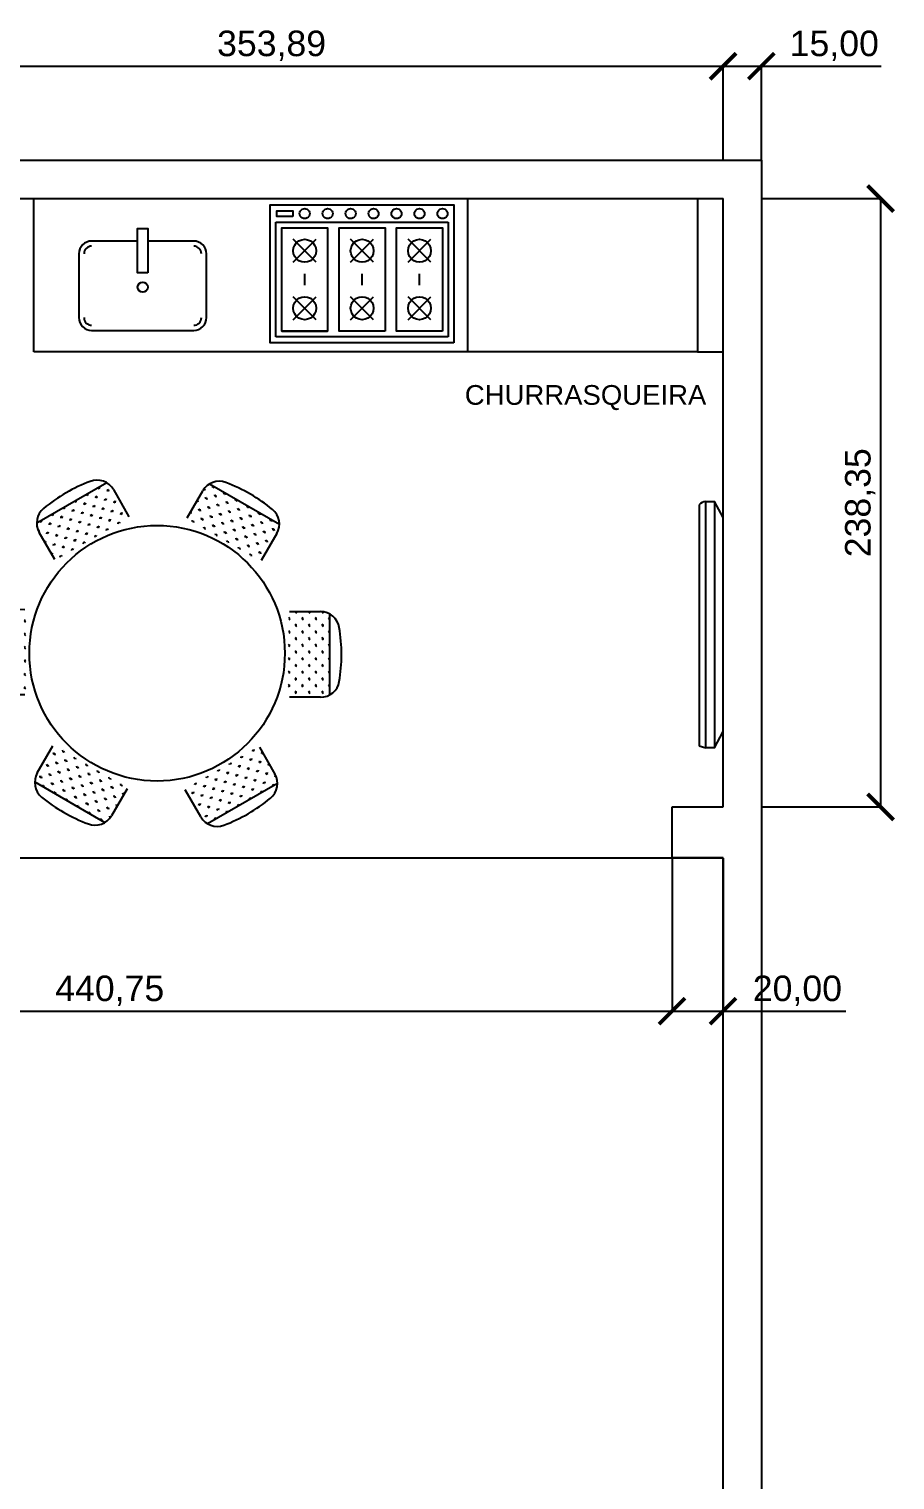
# Model space of a CAD drawing. Header units: metres. Extents: x 13415 to 21618, y 7657 to 10396.
# Drawn here: x 16077 to 16417, y 9774 to 10343 of the extents above; entities that cross this region are included whole.
import ezdxf

# ---------------------------------------------------------------- set-up
doc = ezdxf.new("R2010")
doc.units = ezdxf.units.M
doc.header["$LTSCALE"] = 0.2
for name, color, linetype in [('01', 1, 'Continuous'), ('04', 4, 'Continuous'), ('06', 6, 'Continuous'), ('Block1', 1, 'Continuous'), ('Block2', 2, 'Continuous')]:
    doc.layers.add(name, color=color, linetype=linetype)
doc.styles.get("Standard").update_dxf_attribs({"font": 'arial.ttf'})
doc.dimstyles.new('Cotas Externas', dxfattribs={"dimtxt": 10, "dimasz": 10.2, "dimexe": 0.125, "dimexo": 0.0625, "dimgap": 2, "dimtad": 1, "dimzin": 1, "dimtxsty": 'Standard', "dimblk": 'ARCHTICK', "dimcen": 0.2, "dimclrd": 2, "dimclre": 2, "dimadec": 0, "dimazin": 0, "dimtfac": 1, "dimtmove": 0, "dimatfit": 3, "dimfxl": 1, "dimarcsym": 0})

# ---------------------------------------------------------------- blocks, each defined once
blk = doc.blocks.new('6Bocas003')
for p, q in [((5.5, -37.5), (5.5, 37.5)), ((5.5, 37.5), (55.5, 37.5)), ((55.5, 37.5), (55.5, -37.5)), ((13, 30), (23, 20)), ((13, 20), (23, 30)), ((38, 30), (48, 20)), ((38, 20), (48, 30)), ((28, 25), (33, 25)), ((13, 5), (23, -5)), ((13, -5), (23, 5)), ((28, 0), (33, 0)), ((38, 5), (48, -5)), ((38, -5), (48, 5)), ((13, -20), (23, -30)), ((13, -30), (23, -20)), ((28, -25), (33, -25)), ((38, -20), (48, -30)), ((38, -30), (48, -20)), ((55.5, -37.5), (5.5, -37.5))]:
    blk.add_line(p, q)
for points in [[(3, -40), (3, 40), (63, 40), (63, -40), (3, -40)], [(8, 15), (8, 35), (53, 35), (53, 15)], [(8, 15), (8, 35), (53, 35), (53, 15), (8, 15)], [(8, 35), (8, 15), (8, 15), (8, 35), (8, 35)], [(57.89, 30.1), (57.89, 37.1), (60.39, 37.1), (60.39, 30.1), (57.89, 30.1)], [(18, 30), (19.29, 29.83), (20.5, 29.33), (21.54, 28.54), (22.33, 27.5), (22.83, 26.29), (23, 25), (22.83, 23.71), (22.33, 22.5), (21.54, 21.46), (20.5, 20.67), (19.29, 20.17), (18, 20), (16.71, 20.17), (15.5, 20.67), (14.46, 21.46), (13.67, 22.5), (13.17, 23.71), (13, 25), (13.17, 26.29), (13.67, 27.5), (14.46, 28.54), (15.5, 29.33), (16.71, 29.83), (18, 30)], [(43, 30), (44.29, 29.83), (45.5, 29.33), (46.54, 28.54), (47.33, 27.5), (47.83, 26.29), (48, 25), (47.83, 23.71), (47.33, 22.5), (46.54, 21.46), (45.5, 20.67), (44.29, 20.17), (43, 20), (41.71, 20.17), (40.5, 20.67), (39.46, 21.46), (38.67, 22.5), (38.17, 23.71), (38, 25), (38.17, 26.29), (38.67, 27.5), (39.46, 28.54), (40.5, 29.33), (41.71, 29.83), (43, 30)], [(59.19, 27.2), (59.76, 27.13), (60.29, 26.91), (60.74, 26.56), (61.09, 26.1), (61.31, 25.57), (61.39, 25), (61.31, 24.43), (61.09, 23.9), (60.74, 23.44), (60.29, 23.09), (59.76, 22.88), (59.19, 22.8), (58.62, 22.88), (58.09, 23.09), (57.63, 23.44), (57.28, 23.9), (57.06, 24.43), (56.99, 25), (57.06, 25.57), (57.28, 26.1), (57.63, 26.56), (58.09, 26.91), (58.62, 27.13), (59.19, 27.2)], [(59.19, 17.2), (59.76, 17.13), (60.29, 16.91), (60.74, 16.56), (61.09, 16.1), (61.31, 15.57), (61.39, 15), (61.31, 14.43), (61.09, 13.9), (60.74, 13.44), (60.29, 13.09), (59.76, 12.88), (59.19, 12.8), (58.62, 12.88), (58.09, 13.09), (57.63, 13.44), (57.28, 13.9), (57.06, 14.43), (56.99, 15), (57.06, 15.57), (57.28, 16.1), (57.63, 16.56), (58.09, 16.91), (58.62, 17.13), (59.19, 17.2)], [(8, -10), (8, 10)], [(8, -10), (8, 10), (53, 10), (53, -10), (8, -10)], [(53, 10), (53, -10)], [(59.19, 7.2), (59.76, 7.13), (60.29, 6.91), (60.74, 6.56), (61.09, 6.1), (61.31, 5.57), (61.39, 5), (61.31, 4.43), (61.09, 3.9), (60.74, 3.44), (60.29, 3.09), (59.76, 2.88), (59.19, 2.8), (58.62, 2.88), (58.09, 3.09), (57.63, 3.44), (57.28, 3.9), (57.06, 4.43), (56.99, 5), (57.06, 5.57), (57.28, 6.1), (57.63, 6.56), (58.09, 6.91), (58.62, 7.13), (59.19, 7.2)], [(18, 5), (19.29, 4.83), (20.5, 4.33), (21.54, 3.54), (22.33, 2.5), (22.83, 1.29), (23, 0), (22.83, -1.29), (22.33, -2.5), (21.54, -3.54), (20.5, -4.33), (19.29, -4.83), (18, -5), (16.71, -4.83), (15.5, -4.33), (14.46, -3.54), (13.67, -2.5), (13.17, -1.29), (13, 0), (13.17, 1.29), (13.67, 2.5), (14.46, 3.54), (15.5, 4.33), (16.71, 4.83), (18, 5)], [(43, 5), (44.29, 4.83), (45.5, 4.33), (46.54, 3.54), (47.33, 2.5), (47.83, 1.29), (48, 0), (47.83, -1.29), (47.33, -2.5), (46.54, -3.54), (45.5, -4.33), (44.29, -4.83), (43, -5), (41.71, -4.83), (40.5, -4.33), (39.46, -3.54), (38.67, -2.5), (38.17, -1.29), (38, 0), (38.17, 1.29), (38.67, 2.5), (39.46, 3.54), (40.5, 4.33), (41.71, 4.83), (43, 5)], [(59.19, -2.8), (59.76, -2.87), (60.29, -3.09), (60.74, -3.44), (61.09, -3.9), (61.31, -4.43), (61.39, -5), (61.31, -5.57), (61.09, -6.1), (60.74, -6.56), (60.29, -6.91), (59.76, -7.12), (59.19, -7.2), (58.62, -7.12), (58.09, -6.91), (57.63, -6.56), (57.28, -6.1), (57.06, -5.57), (56.99, -5), (57.06, -4.43), (57.28, -3.9), (57.63, -3.44), (58.09, -3.09), (58.62, -2.87), (59.19, -2.8)], [(53, -15), (53, -35), (8, -35)], [(8, -35), (8, -15), (53, -15), (53, -35), (8, -35)], [(8, -35), (8, -15)], [(59.19, -12.8), (59.76, -12.87), (60.29, -13.09), (60.74, -13.44), (61.09, -13.9), (61.31, -14.43), (61.39, -15), (61.31, -15.57), (61.09, -16.1), (60.74, -16.56), (60.29, -16.91), (59.76, -17.12), (59.19, -17.2), (58.62, -17.12), (58.09, -16.91), (57.63, -16.56), (57.28, -16.1), (57.06, -15.57), (56.99, -15), (57.06, -14.43), (57.28, -13.9), (57.63, -13.44), (58.09, -13.09), (58.62, -12.87), (59.19, -12.8)], [(18, -20), (19.29, -20.17), (20.5, -20.67), (21.54, -21.46), (22.33, -22.5), (22.83, -23.71), (23, -25), (22.83, -26.29), (22.33, -27.5), (21.54, -28.54), (20.5, -29.33), (19.29, -29.83), (18, -30), (16.71, -29.83), (15.5, -29.33), (14.46, -28.54), (13.67, -27.5), (13.17, -26.29), (13, -25), (13.17, -23.71), (13.67, -22.5), (14.46, -21.46), (15.5, -20.67), (16.71, -20.17), (18, -20)], [(43, -20), (44.29, -20.17), (45.5, -20.67), (46.54, -21.46), (47.33, -22.5), (47.83, -23.71), (48, -25), (47.83, -26.29), (47.33, -27.5), (46.54, -28.54), (45.5, -29.33), (44.29, -29.83), (43, -30), (41.71, -29.83), (40.5, -29.33), (39.46, -28.54), (38.67, -27.5), (38.17, -26.29), (38, -25), (38.17, -23.71), (38.67, -22.5), (39.46, -21.46), (40.5, -20.67), (41.71, -20.17), (43, -20)], [(59.19, -22.8), (59.76, -22.87), (60.29, -23.09), (60.74, -23.44), (61.09, -23.9), (61.31, -24.43), (61.39, -25), (61.31, -25.57), (61.09, -26.1), (60.74, -26.56), (60.29, -26.91), (59.76, -27.12), (59.19, -27.2), (58.62, -27.12), (58.09, -26.91), (57.63, -26.56), (57.28, -26.1), (57.06, -25.57), (56.99, -25), (57.06, -24.43), (57.28, -23.9), (57.63, -23.44), (58.09, -23.09), (58.62, -22.87), (59.19, -22.8)], [(59.19, -32.8), (59.76, -32.87), (60.29, -33.09), (60.74, -33.44), (61.09, -33.9), (61.31, -34.43), (61.39, -35), (61.31, -35.57), (61.09, -36.1), (60.74, -36.56), (60.29, -36.91), (59.76, -37.12), (59.19, -37.2), (58.62, -37.12), (58.09, -36.91), (57.63, -36.56), (57.28, -36.1), (57.06, -35.57), (56.99, -35), (57.06, -34.43), (57.28, -33.9), (57.63, -33.44), (58.09, -33.09), (58.62, -32.87), (59.19, -32.8)]]:
    blk.add_lwpolyline(points)
blk = doc.blocks.new('Pia005')
blk.add_lwpolyline([(2, 7.96), (20, 7.96, 0.414214), (25, 12.96), (25, 37.96, 0.414214), (20, 42.96), (-20, 42.96, 0.414214), (-25, 37.96), (-25, 12.96, 0.414214), (-20, 7.96), (-2, 7.96)], format="xyb")
blk.add_lwpolyline([(-2, 20.37), (2, 20.37), (2, 3), (-2, 3)], close=True)
blk.add_circle((0, 26.05), 1.98)
for centre, start, end in [((-20, 37.96), 90, 180), ((20, 37.96), 0, 90), ((-20, 12.96), 180, 270), ((20, 12.96), 270, 360)]:
    blk.add_arc(centre, 3, start, end)
blk = doc.blocks.new('*X106')
at = {"color": 0}
for p, q in [((-15.56, 162.63), (-15.82, 162.9)), ((-15.56, 162.63), (-15.56, 163.01)), ((-15.56, 162.63), (-15.29, 162.9)), ((-12.73, 162.63), (-12.99, 162.9)), ((-12.73, 162.63), (-12.73, 163.01)), ((-12.73, 162.63), (-12.46, 162.9)), ((-9.9, 162.63), (-10.16, 162.9)), ((-9.9, 162.63), (-9.9, 163.01)), ((-9.9, 162.63), (-9.63, 162.9)), ((-7.07, 162.63), (-7.34, 162.9)), ((-7.07, 162.63), (-7.07, 163.01)), ((-7.07, 162.63), (-6.81, 162.9)), ((-4.24, 162.63), (-4.51, 162.9)), ((-4.24, 162.63), (-4.24, 163.01)), ((-4.24, 162.63), (-3.98, 162.9)), ((-1.41, 162.63), (-1.68, 162.9)), ((-1.41, 162.63), (-1.41, 163.01)), ((-1.41, 162.63), (-1.15, 162.9)), ((-16.97, 161.22), (-16.98, 161.23)), ((-16.97, 161.22), (-16.71, 161.49)), ((-16.97, 161.22), (-16.97, 161.35)), ((-15.56, 159.81), (-15.82, 160.07)), ((-15.56, 159.81), (-15.56, 160.18)), ((-15.56, 159.81), (-15.29, 160.07)), ((-14.14, 161.22), (-14.41, 161.49)), ((-14.14, 161.22), (-14.14, 161.6)), ((-14.14, 161.22), (-13.88, 161.49)), ((-12.73, 159.81), (-12.99, 160.07)), ((-12.73, 159.81), (-12.73, 160.18)), ((-12.73, 159.81), (-12.46, 160.07)), ((-11.31, 161.22), (-11.58, 161.49)), ((-11.31, 161.22), (-11.31, 161.6)), ((-11.31, 161.22), (-11.05, 161.49)), ((-9.9, 159.81), (-10.16, 160.07)), ((-9.9, 159.81), (-9.9, 160.18)), ((-9.9, 159.81), (-9.63, 160.07)), ((-8.49, 161.22), (-8.75, 161.49)), ((-8.49, 161.22), (-8.49, 161.6)), ((-8.49, 161.22), (-8.22, 161.49)), ((-7.07, 159.81), (-7.34, 160.07)), ((-7.07, 159.81), (-7.07, 160.18)), ((-7.07, 159.81), (-6.81, 160.07)), ((-5.66, 161.22), (-5.92, 161.49)), ((-5.66, 161.22), (-5.66, 161.6)), ((-5.66, 161.22), (-5.39, 161.49)), ((-4.24, 159.81), (-4.51, 160.07)), ((-4.24, 159.81), (-4.24, 160.18)), ((-4.24, 159.81), (-3.98, 160.07)), ((-2.83, 161.22), (-3.09, 161.49)), ((-2.83, 161.22), (-2.83, 161.6)), ((-2.83, 161.22), (-2.56, 161.49)), ((-1.41, 159.81), (-1.68, 160.07)), ((-1.41, 159.81), (-1.41, 160.18)), ((-1.41, 159.81), (-1.15, 160.07)), ((0, 161.22), (-0.27, 161.49)), ((0, 161.22), (0, 161.6)), ((0, 161.22), (0.27, 161.49)), ((-16.97, 158.39), (-16.99, 158.41)), ((-16.97, 158.39), (-16.97, 158.77)), ((-16.97, 158.39), (-16.71, 158.66)), ((-15.56, 156.98), (-15.82, 157.24)), ((-15.56, 156.98), (-15.56, 157.35)), ((-15.56, 156.98), (-15.29, 157.24)), ((-14.14, 158.39), (-14.41, 158.66)), ((-14.14, 158.39), (-14.14, 158.77)), ((-14.14, 158.39), (-13.88, 158.66)), ((-12.73, 156.98), (-12.99, 157.24)), ((-12.73, 156.98), (-12.73, 157.35)), ((-12.73, 156.98), (-12.46, 157.24)), ((-11.31, 158.39), (-11.58, 158.66)), ((-11.31, 158.39), (-11.31, 158.77)), ((-11.31, 158.39), (-11.05, 158.66)), ((-9.9, 156.98), (-10.16, 157.24)), ((-9.9, 156.98), (-9.9, 157.35)), ((-9.9, 156.98), (-9.63, 157.24)), ((-8.49, 158.39), (-8.75, 158.66)), ((-8.49, 158.39), (-8.49, 158.77)), ((-8.49, 158.39), (-8.22, 158.66)), ((-7.07, 156.98), (-7.34, 157.24)), ((-7.07, 156.98), (-7.07, 157.35)), ((-7.07, 156.98), (-6.81, 157.24)), ((-5.66, 158.39), (-5.92, 158.66)), ((-5.66, 158.39), (-5.66, 158.77)), ((-5.66, 158.39), (-5.39, 158.66)), ((-4.24, 156.98), (-4.51, 157.24)), ((-4.24, 156.98), (-4.24, 157.35)), ((-4.24, 156.98), (-3.98, 157.24)), ((-2.83, 158.39), (-3.09, 158.66)), ((-2.83, 158.39), (-2.83, 158.77)), ((-2.83, 158.39), (-2.56, 158.66)), ((-1.41, 156.98), (-1.68, 157.24)), ((-1.41, 156.98), (-1.41, 157.35)), ((-1.41, 156.98), (-1.15, 157.24)), ((0, 158.39), (-0.27, 158.66)), ((0, 158.39), (0, 158.77)), ((0, 158.39), (0.27, 158.66)), ((-16.97, 155.56), (-16.99, 155.58)), ((-16.97, 155.56), (-16.97, 155.94)), ((-16.97, 155.56), (-16.71, 155.83)), ((-15.6, 154.2), (-15.82, 154.41)), ((-15.56, 154.2), (-15.56, 154.52)), ((-15.51, 154.2), (-15.29, 154.41)), ((-14.14, 155.56), (-14.41, 155.83)), ((-14.14, 155.56), (-14.14, 155.94)), ((-14.14, 155.56), (-13.88, 155.83)), ((-12.78, 154.2), (-12.99, 154.41)), ((-12.73, 154.2), (-12.73, 154.52)), ((-12.68, 154.2), (-12.46, 154.41)), ((-11.31, 155.56), (-11.58, 155.83)), ((-11.31, 155.56), (-11.31, 155.94)), ((-11.31, 155.56), (-11.05, 155.83)), ((-9.95, 154.2), (-10.16, 154.41)), ((-9.9, 154.2), (-9.9, 154.52)), ((-9.85, 154.2), (-9.63, 154.41)), ((-8.49, 155.56), (-8.75, 155.83)), ((-8.49, 155.56), (-8.49, 155.94)), ((-8.49, 155.56), (-8.22, 155.83)), ((-7.12, 154.2), (-7.34, 154.41)), ((-7.07, 154.2), (-7.07, 154.52)), ((-7.02, 154.2), (-6.81, 154.41)), ((-5.66, 155.56), (-5.92, 155.83)), ((-5.66, 155.56), (-5.66, 155.94)), ((-5.66, 155.56), (-5.39, 155.83)), ((-4.29, 154.2), (-4.51, 154.41)), ((-4.24, 154.2), (-4.24, 154.52)), ((-4.19, 154.2), (-3.98, 154.41)), ((-2.83, 155.56), (-3.09, 155.83)), ((-2.83, 155.56), (-2.83, 155.94)), ((-2.83, 155.56), (-2.56, 155.83)), ((-1.46, 154.2), (-1.68, 154.41)), ((-1.41, 154.2), (-1.41, 154.52)), ((-1.37, 154.2), (-1.15, 154.41)), ((0, 155.56), (-0.27, 155.83)), ((0, 155.56), (0, 155.94)), ((0, 155.56), (0.27, 155.83))]:
    blk.add_line(p, q, dxfattribs=at)
blk = doc.blocks.new('Mesa022')
at = {"layer": 'Block2'}
for p, q in [((-19.7, 66.74), (-47.17, 50.93)), ((-17.13, 64.11), (-11.03, 53.5)), ((11.79, 53.11), (17.9, 63.66)), ((47.95, 50.43), (20.52, 66.31)), ((-40.1, 36.77), (-46.18, 47.33)), ((46.95, 46.89), (40.82, 36.3)), ((-64.08, 17.22), (-51.85, 17.2)), ((-67.64, 16.31), (-67.69, -15.39)), ((51.89, 16.34), (64.08, 16.32)), ((67.64, -16.31), (67.69, 15.39)), ((-51.89, -16.34), (-64.08, -16.32)), ((64.08, -17.22), (51.85, -17.2)), ((-46.95, -46.89), (-40.82, -36.3)), ((40.1, -36.77), (46.18, -47.33)), ((-47.95, -50.43), (-20.52, -66.31)), ((19.7, -66.74), (47.17, -50.93)), ((-11.79, -53.11), (-17.9, -63.66)), ((17.13, -64.11), (11.03, -53.5))]:
    blk.add_line(p, q, dxfattribs=at)
blk.add_circle((0, 0), 50.06, dxfattribs=at)
for centre, radius, start, end in [((-2.85, 6.08), 65.58, 120.0152, 129.3817), ((-3.63, 7.42), 64.03, 110.6186, 120.0152), ((-23.56, 60.41), 7.42, 29.925, 110.6186), ((24.32, 59.94), 7.42, 69.3817, 149.925), ((3.84, 5.51), 65.58, 60.0152, 69.3817), ((4.62, 6.85), 64.03, 50.6186, 60.0152), ((-39.75, 51.03), 7.42, 129.3817, 209.925), ((40.53, 50.61), 7.42, 329.925, 50.6186), ((-64.09, 9.8), 7.42, 89.925, 170.6186), ((64.07, 8.91), 7.42, 9.3817, 89.925), ((-8.24, 0.57), 64.03, 170.6186, 180.0152), ((6.69, -0.57), 65.58, 0.0152, 9.3817), ((-6.69, 0.57), 65.58, 180.0152, 189.3817), ((8.24, -0.57), 64.03, 350.6186, 0.0152), ((-64.07, -8.91), 7.42, 189.3817, 269.925), ((64.09, -9.8), 7.42, 269.925, 350.6186), ((-40.53, -50.61), 7.42, 149.925, 230.6186), ((39.75, -51.03), 7.42, 309.3817, 29.925), ((-4.62, -6.85), 64.03, 230.6186, 240.0152), ((2.85, -6.08), 65.58, 300.0152, 309.3817), ((-3.84, -5.51), 65.58, 240.0152, 249.3817), ((-24.32, -59.94), 7.42, 249.3817, 329.925), ((23.56, -60.41), 7.42, 209.925, 290.6186), ((3.63, -7.42), 64.03, 290.6186, 300.0152)]:
    blk.add_arc(centre, radius, start, end, dxfattribs=at)
at = {"layer": 'Block1', "xscale": 1.854150943717857, "yscale": 1.854150943717857, "zscale": 1.854150943717857}
for p, rotation in [((130.05, -195.55), 29.92499999999992), ((-104.32, -210.4), 329.925), ((234.37, 14.85), 89.92499999999997), ((-234.37, -14.85), 269.925), ((104.32, 210.4), 149.925), ((-130.05, 195.55), 209.9249999999999)]:
    blk.add_blockref('*X106', p, dxfattribs=dict(at, rotation=rotation))
blk = doc.blocks.new('_ArchTick')
at = {"color": 0, "linetype": 'ByBlock', "const_width": 0.15}
blk.add_lwpolyline([(-0.5, -0.5), (0.5, 0.5)], dxfattribs=at)
blk = doc.blocks.new('*D151')
at = {"layer": '04', "color": 2, "lineweight": -2, "transparency": 16777216}
for p, q in [((15888.59, 10017.74), (15888.59, 9957.68)), ((16329.34, 10017.74), (16329.34, 9957.68)), ((15888.59, 9957.8), (16329.34, 9957.8))]:
    blk.add_line(p, q, dxfattribs=at)
at = {"layer": 'Defpoints', "color": 0, "transparency": 16777216}
for p in [(15888.59, 10017.8), (16329.34, 10017.8), (16329.34, 9957.8)]:
    blk.add_point(p, dxfattribs=at)
at = {"layer": '04', "color": 2, "lineweight": -2, "transparency": 16777216, "xscale": 10.2, "yscale": 10.2, "zscale": 10.2, "rotation": 180}
blk.add_blockref('_ArchTick', (15888.59, 9957.8), dxfattribs=at)
at = {"layer": '04', "color": 2, "lineweight": -2, "transparency": 16777216, "xscale": 10.2, "yscale": 10.2, "zscale": 10.2}
blk.add_blockref('_ArchTick', (16329.34, 9957.8), dxfattribs=at)
at = {"layer": '04', "color": 0, "transparency": 16777216, "insert": (16108.96, 9965.81), "char_height": 10, "attachment_point": 5}
blk.add_mtext('440,75', dxfattribs=at)
blk = doc.blocks.new('*D152')
at = {"layer": '04', "color": 2, "lineweight": -2, "transparency": 16777216}
for p, q in [((16329.34, 10017.74), (16329.34, 9957.68)), ((16349.34, 10017.74), (16349.34, 9957.68)), ((16329.34, 9957.8), (16349.34, 9957.8)), ((16349.34, 9957.8), (16397.42, 9957.8))]:
    blk.add_line(p, q, dxfattribs=at)
at = {"layer": 'Defpoints', "color": 0, "transparency": 16777216}
for p in [(16329.34, 10017.8), (16349.34, 10017.8), (16349.34, 9957.8)]:
    blk.add_point(p, dxfattribs=at)
at = {"layer": '04', "color": 2, "lineweight": -2, "transparency": 16777216, "xscale": 10.2, "yscale": 10.2, "zscale": 10.2, "rotation": 180}
blk.add_blockref('_ArchTick', (16329.34, 9957.8), dxfattribs=at)
at = {"layer": '04', "color": 2, "lineweight": -2, "transparency": 16777216, "xscale": 10.2, "yscale": 10.2, "zscale": 10.2}
blk.add_blockref('_ArchTick', (16349.34, 9957.8), dxfattribs=at)
at = {"layer": '04', "color": 0, "transparency": 16777216, "insert": (16378.48, 9965.81), "char_height": 10, "attachment_point": 5}
blk.add_mtext('20,00', dxfattribs=at)
blk = doc.blocks.new('*D236')
at = {"layer": '04', "color": 2, "linetype": 'ByBlock', "lineweight": -2, "transparency": 16777216}
for p, q in [((15995.45, 10291.22), (15995.45, 10328.14)), ((15995.45, 10328.02), (16349.34, 10328.02)), ((16349.34, 10291.22), (16349.34, 10328.14))]:
    blk.add_line(p, q, dxfattribs=at)
at = {"layer": 'Defpoints', "color": 0, "linetype": 'ByBlock', "transparency": 16777216}
for p in [(16349.34, 10328.02), (15995.45, 10291.16), (16349.34, 10291.16)]:
    blk.add_point(p, dxfattribs=at)
at = {"layer": '04', "color": 2, "linetype": 'ByBlock', "lineweight": -2, "transparency": 16777216, "xscale": 10.2, "yscale": 10.2, "zscale": 10.2, "rotation": 180}
blk.add_blockref('_ArchTick', (15995.45, 10328.02), dxfattribs=at)
at = {"layer": '04', "color": 2, "linetype": 'ByBlock', "lineweight": -2, "transparency": 16777216, "xscale": 10.2, "yscale": 10.2, "zscale": 10.2}
blk.add_blockref('_ArchTick', (16349.34, 10328.02), dxfattribs=at)
at = {"layer": '04', "color": 0, "linetype": 'ByBlock', "transparency": 16777216, "insert": (16172.4, 10336.03), "char_height": 10, "attachment_point": 5}
blk.add_mtext('353,89', dxfattribs=at)
blk = doc.blocks.new('*D237')
at = {"layer": '04', "color": 2, "linetype": 'ByBlock', "lineweight": -2, "transparency": 16777216}
for p, q in [((16349.34, 10291.22), (16349.34, 10328.14)), ((16349.34, 10328.02), (16364.34, 10328.02)), ((16364.34, 10291.22), (16364.34, 10328.14)), ((16364.34, 10328.02), (16411.31, 10328.02))]:
    blk.add_line(p, q, dxfattribs=at)
at = {"layer": 'Defpoints', "color": 0, "linetype": 'ByBlock', "transparency": 16777216}
for p in [(16364.34, 10328.02), (16349.34, 10291.16), (16364.34, 10291.16)]:
    blk.add_point(p, dxfattribs=at)
at = {"layer": '04', "color": 2, "linetype": 'ByBlock', "lineweight": -2, "transparency": 16777216, "xscale": 10.2, "yscale": 10.2, "zscale": 10.2, "rotation": 180}
blk.add_blockref('_ArchTick', (16349.34, 10328.02), dxfattribs=at)
at = {"layer": '04', "color": 2, "linetype": 'ByBlock', "lineweight": -2, "transparency": 16777216, "xscale": 10.2, "yscale": 10.2, "zscale": 10.2}
blk.add_blockref('_ArchTick', (16364.34, 10328.02), dxfattribs=at)
at = {"layer": '04', "color": 0, "linetype": 'ByBlock', "transparency": 16777216, "insert": (16392.93, 10336.03), "char_height": 10, "attachment_point": 5}
blk.add_mtext('15,00', dxfattribs=at)
blk = doc.blocks.new('*D254')
at = {"layer": '04', "color": 2, "linetype": 'ByBlock', "lineweight": -2, "transparency": 16777216}
for p, q in [((16364.4, 10276.16), (16411.21, 10276.16)), ((16411.08, 10276.16), (16411.08, 10037.8)), ((16364.4, 10037.8), (16411.21, 10037.8))]:
    blk.add_line(p, q, dxfattribs=at)
at = {"layer": 'Defpoints', "color": 0, "linetype": 'ByBlock', "transparency": 16777216}
for p in [(16364.34, 10276.16), (16364.34, 10037.8), (16411.08, 10037.8)]:
    blk.add_point(p, dxfattribs=at)
at = {"layer": '04', "color": 2, "linetype": 'ByBlock', "lineweight": -2, "transparency": 16777216, "xscale": 10.2, "yscale": 10.2, "zscale": 10.2}
for p, rotation in [((16411.08, 10276.16), 90), ((16411.08, 10037.8), 270)]:
    blk.add_blockref('_ArchTick', p, dxfattribs=dict(at, rotation=rotation))
at = {"layer": '04', "color": 0, "linetype": 'ByBlock', "transparency": 16777216, "insert": (16403.07, 10156.98), "char_height": 10, "attachment_point": 5, "rotation": 90}
blk.add_mtext('238,35', dxfattribs=at)

msp = doc.modelspace()

# ---------------------------------------------------------------- linework, layer by layer
at = {"color": 8, "linetype": 'Continuous'}
for p, q in [((16339.924, 10156.217), (16339.924, 10061.716)), ((16342.569, 10157.532), (16345.955, 10157.532)), ((16342.569, 10060.99), (16342.569, 10157.532)), ((16339.924, 10061.716), (16342.569, 10060.99)), ((16345.955, 10060.99), (16342.569, 10060.99))]:
    msp.add_line(p, q, dxfattribs=at)
msp.add_line((15888.585, 10017.804), (16349.34, 10017.804))
msp.add_lwpolyline([(16349.34, 10151.218), (16345.955, 10157.532), (16345.955, 10060.99), (16349.34, 10067.304)], close=True, dxfattribs=at)
msp.add_arc((16344.062, 10151.213), 6.493, 103.29085, 129.58558, dxfattribs=at)
at = {"layer": '01'}
for p, q in [((16079.265, 10216.157), (16079.265, 10276.157)), ((16249.34, 10216.157), (16079.265, 10216.157)), ((16339.34, 10216.157), (16349.34, 10216.157))]:
    msp.add_line(p, q, dxfattribs=at)
msp.add_lwpolyline([(16249.34, 10276.157), (16339.34, 10276.157), (16339.34, 10216.157), (16249.34, 10216.157), (16249.34, 10276.157)], dxfattribs=at)
at = {"layer": '06'}
for p, q in [((15364.34, 10291.157), (16364.34, 10291.157)), ((16364.34, 10291.157), (16364.34, 7908.428)), ((15995.45, 10276.157), (16349.34, 10276.157)), ((16349.34, 10037.804), (16349.34, 10276.157)), ((16329.34, 10017.804), (16329.34, 10037.804)), ((16329.34, 10037.804), (16349.34, 10037.804)), ((16349.34, 10017.804), (16329.34, 10017.804)), ((16349.34, 9425.042), (16349.34, 10017.804))]:
    msp.add_line(p, q, dxfattribs=at)

# ---------------------------------------------------------------- block references
at = {"layer": '01', "xscale": 0.9000000000000001, "yscale": 0.9000000000000001, "zscale": 0.9000000000000001, "rotation": 90}
msp.add_blockref('6Bocas003', (16207.876, 10217.004), dxfattribs=at)
at = {"layer": '01', "rotation": 179.9999999999999}
msp.add_blockref('Pia005', (16121.885, 10267.481), dxfattribs=at)
at = {"layer": '01'}
msp.add_blockref('Mesa022', (16127.529, 10098.018), dxfattribs=at)

# ---------------------------------------------------------------- texts
msp.add_text('CHURRASQUEIRA', height=7.71831, dxfattribs=at).set_placement((16248.13, 10195.368))

# ---------------------------------------------------------------- dimensions: what is measured, and where the dimension line sits
at = {"layer": '04', "linetype": 'ByBlock'}
for base, p1, p2, picture, middle in [((16349.34, 10328.019), (15995.45, 10291.157), (16349.34, 10291.157), '*D236', (16172.395, 10336.029)), ((16364.34, 10328.019), (16349.34, 10291.157), (16364.34, 10291.157), '*D237', (16392.925, 10336.029))]:
    dim = msp.add_linear_dim(base=base, p1=p1, p2=p2, dimstyle='Cotas Externas', dxfattribs=at)
    dim.commit()
    dim.dimension.update_dxf_attribs({"geometry": picture, "text_midpoint": middle})
dim = msp.add_linear_dim(base=(16411.08, 10037.804), p1=(16364.34, 10276.157), p2=(16364.34, 10037.804), angle=90, dimstyle='Cotas Externas', dxfattribs=at)
dim.commit()
dim.dimension.update_dxf_attribs({"geometry": '*D254', "text_midpoint": (16403.071, 10156.981)})
at = {"layer": '04'}
for base, p1, p2, picture, middle in [((16329.3403, 9957.80427), (15888.58534, 10017.80427), (16329.3403, 10017.80427), '*D151', (16108.96282, 9965.81381)), ((16349.34, 9957.804), (16329.34, 10017.804), (16349.34, 10017.804), '*D152', (16378.481, 9965.814))]:
    dim = msp.add_linear_dim(base=base, p1=p1, p2=p2, dimstyle='Cotas Externas', override={"dimtxt": 10}, dxfattribs=at)
    dim.commit()
    dim.dimension.update_dxf_attribs({"geometry": picture, "text_midpoint": middle})

doc.saveas('drawing.dxf')
